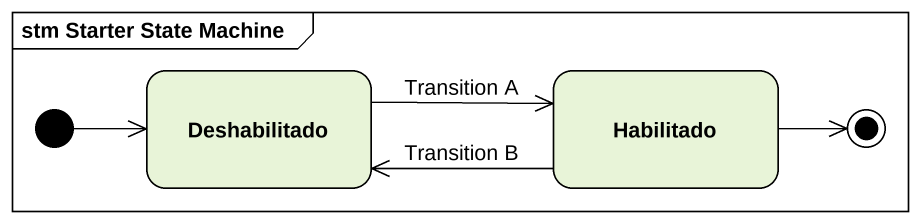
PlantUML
@startuml
mainframe stm Starter State Machine
hide empty description
state Deshabilitado
state Habilitado
[*] -right-> Deshabilitado
Deshabilitado -right-> Habilitado : Transition A
Habilitado -left-> Deshabilitado : Transition B
Habilitado -right-> [*]
@enduml
